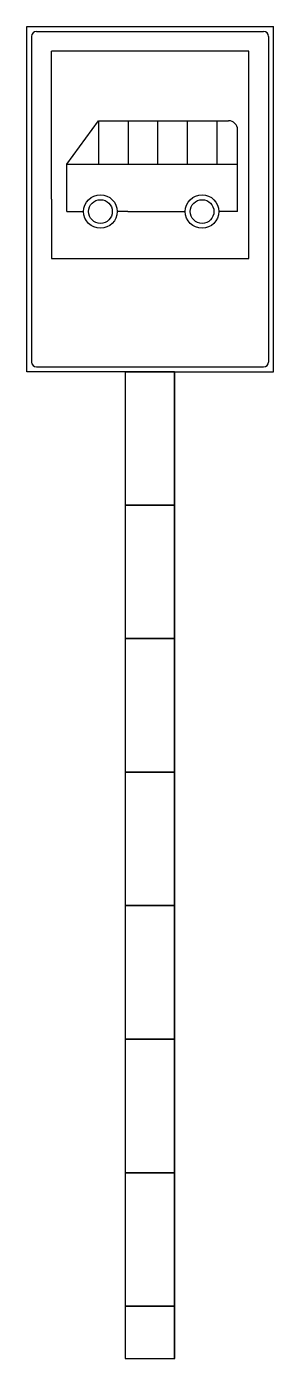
# Model space of a CAD drawing. Header units: inches. Extents: x 1.9 to 29.2, y 2.3 to 22.5.
# Drawn here: x 25.48 to 29.23, y 2.26 to 22.51 of the extents above; entities outside this region: 1.
import ezdxf

# ---------------------------------------------------------------- set-up
doc = ezdxf.new("R2010")
doc.units = ezdxf.units.IN
doc.header["$MEASUREMENT"] = 0
doc.header["$XCLIPFRAME"] = 2
doc.layers.get('0').update_dxf_attribs({"color": 250})
for name, color, linetype in [('Autobuz', 250, 'Continuous'), ('Indicator', 160, 'Continuous'), ('Pilon', 9, 'Continuous')]:
    doc.layers.add(name, color=color, linetype=linetype)
doc.styles.get("Standard").update_dxf_attribs({"font": 'arial.ttf'})
picture_1 = doc.add_image_def('image1.png', size_in_pixel=(544, 542))

msp = doc.modelspace()

# ---------------------------------------------------------------- linework, layer by layer
for p, q in [((25.852, 19.89), (25.852, 22.14)), ((28.852, 22.14), (25.852, 22.14)), ((28.852, 19.89), (28.852, 22.14)), ((25.852, 19.89), (25.852, 19.14)), ((28.852, 19.14), (28.852, 19.89)), ((25.852, 19.14), (25.852, 18.99)), ((28.852, 18.99), (28.852, 19.14)), ((25.852, 18.99), (28.852, 18.99)), ((26.977, 2.265), (27.727, 2.265))]:
    msp.add_line(p, q)
at = {"layer": 'Autobuz'}
for p, q in [((26.088, 20.423), (26.567, 21.083)), ((26.567, 21.083), (28.547, 21.083)), ((26.567, 21.083), (26.567, 20.423)), ((27.018, 21.083), (27.018, 20.423)), ((27.468, 21.083), (27.468, 20.423)), ((27.918, 21.083), (27.918, 20.423)), ((28.369, 21.083), (28.369, 20.423)), ((28.682, 19.703), (28.682, 20.948)), ((26.088, 19.703), (26.088, 20.423)), ((26.088, 20.423), (28.682, 20.423)), ((26.088, 19.703), (26.343, 19.703)), ((27.017, 19.703), (26.853, 19.703)), ((27.017, 19.703), (27.888, 19.703)), ((28.682, 19.703), (28.398, 19.703))]:
    msp.add_line(p, q, dxfattribs=at)
for centre, radius in [((26.598, 19.703), 0.255), ((26.598, 19.703), 0.18), ((28.143, 19.703), 0.255), ((28.143, 19.703), 0.18)]:
    msp.add_circle(centre, radius, dxfattribs=at)
msp.add_arc((28.547, 20.948), 0.135, 0, 90, dxfattribs=at)
at = {"layer": 'Indicator'}
for p, q in [((25.477, 17.265), (25.477, 22.515)), ((25.477, 22.515), (29.227, 22.515)), ((29.227, 17.265), (29.227, 22.515)), ((25.552, 22.365), (25.552, 17.415)), ((25.627, 22.44), (29.077, 22.44)), ((29.152, 22.365), (29.152, 17.415)), ((26.977, 17.265), (25.477, 17.265)), ((25.627, 17.34), (29.077, 17.34)), ((26.977, 17.265), (27.727, 17.265)), ((27.727, 17.265), (29.227, 17.265))]:
    msp.add_line(p, q, dxfattribs=at)
for centre, start, end in [((25.627, 22.365), 90, 180), ((29.077, 22.365), 0, 90), ((25.627, 17.415), 180, 270), ((29.077, 17.415), 270, 0)]:
    msp.add_arc(centre, 0.075, start, end, dxfattribs=at)
at = {"layer": 'Pilon'}
for p, q in [((26.977, 2.265), (26.977, 17.265)), ((27.727, 2.265), (27.727, 17.265))]:
    msp.add_line(p, q, dxfattribs=at)

# ---------------------------------------------------------------- texts
at = {"insert": (1.895, 18.886), "char_height": 0.2, "attachment_point": 1}
msp.add_mtext_dynamic_manual_height_columns('SCALA 1:20', width=2.55132, gutter_width=1, heights=[0], dxfattribs=at)

# ---------------------------------------------------------------- pictures from other files: only their frames are drawn
image = msp.add_image(picture_1, insert=(26.437, 15.24), size_in_units=(2.038, 2.03))
image.set_boundary_path([(143.5, 541.5), (343.7, 541.5), (343.7, 1.07), (143.5, 1.07), (143.5, 541.5)])
image = msp.add_image(picture_1, insert=(26.437, 13.21), size_in_units=(2.038, 2.03))
image.set_boundary_path([(143.5, 541.5), (343.7, 541.5), (343.7, -0.5), (143.5, -0.5), (143.5, 541.5)])
image = msp.add_image(picture_1, insert=(26.437, 11.179), size_in_units=(2.038, 2.03))
image.set_boundary_path([(143.5, 541.5), (343.7, 541.5), (343.7, -0.5), (143.5, -0.5), (143.5, 541.5)])
image = msp.add_image(picture_1, insert=(26.437, 9.149), size_in_units=(2.038, 2.03))
image.set_boundary_path([(143.5, 541.5), (343.7, 541.5), (343.7, -0.5), (143.5, -0.5), (143.5, 541.5)])
image = msp.add_image(picture_1, insert=(26.437, 7.119), size_in_units=(2.038, 2.03))
image.set_boundary_path([(143.5, 541.5), (343.7, 541.5), (343.7, -0.5), (143.5, -0.5), (143.5, 541.5)])
image = msp.add_image(picture_1, insert=(26.437, 5.088), size_in_units=(2.038, 2.03))
image.set_boundary_path([(143.5, 541.5), (343.7, 541.5), (343.7, -0.5), (143.5, -0.5), (143.5, 541.5)])
image = msp.add_image(picture_1, insert=(26.437, 3.058), size_in_units=(2.038, 2.03))
image.set_boundary_path([(143.5, 541.5), (343.7, 541.5), (343.7, -0.5), (143.5, -0.5), (143.5, 541.5)])
image = msp.add_image(picture_1, insert=(26.437, 1.028), size_in_units=(2.038, 2.03))
image.set_boundary_path([(343.7, -0.5), (143.5, -0.5), (143.5, 211.24), (343.7, 211.24), (343.7, -0.5)])

doc.saveas('drawing.dxf')
